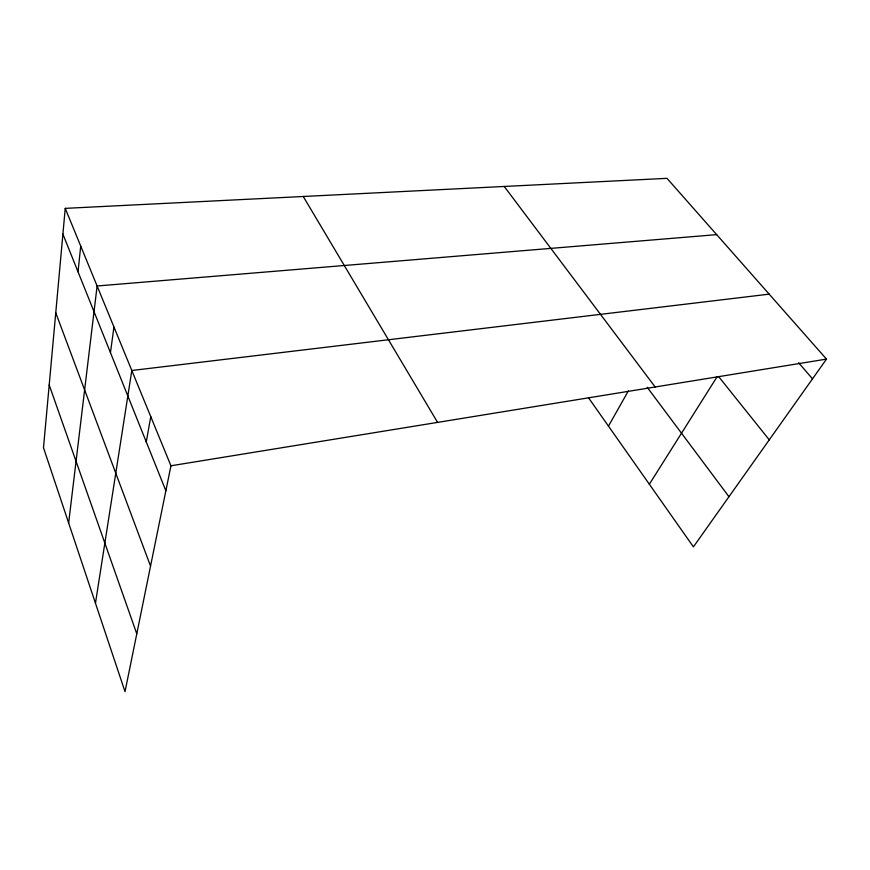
<?xml version="1.0" encoding="UTF-8"?>
<svg xmlns="http://www.w3.org/2000/svg" width="870" height="870" viewBox="0 0 870 870"><rect width="100%" height="100%" fill="white"/><g stroke="black" fill="none" stroke-linecap="round" stroke-linejoin="round"><path stroke-width="1.3" d="M65.239 208.365L43.5 447.756L125.019 691.661L170.944 465.787L65.239 208.365L666.996 178.339L826.5 359.103L693.412 546.86L588.544 397.797M78.028 271.821L80.725 246.079M68.643 522.968L97.114 285.991L716.673 234.639M110.447 352.633L113.959 327.011M95.461 603.204L131.816 370.5L769.178 294.147M146.269 441.938L150.771 416.665M608.467 426.115L628.357 390.924M649.346 484.231L717.119 376.721M170.944 465.787L826.5 359.103M798.671 362.779L812.504 378.852M718.674 376.645L769.265 439.861M504.241 186.463L655.164 386.987M647.204 387.291L728.962 496.716M303.249 196.489L437.588 422.396M62.901 234.106L165.865 490.778M55.756 312.776L150.543 566.098M49.198 384.964L136.775 633.817"/></g></svg>
